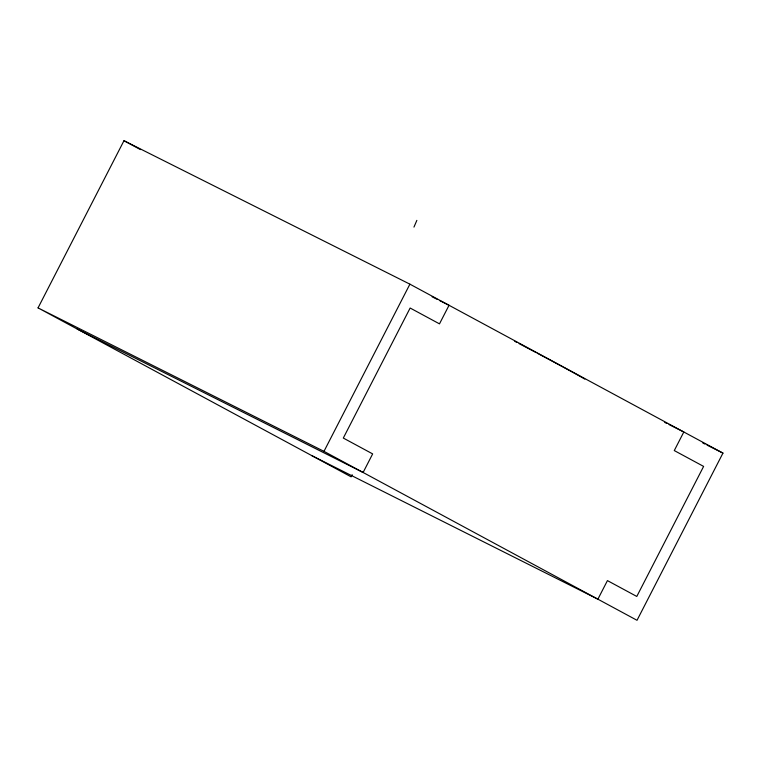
<?xml version="1.0" encoding="UTF-8"?>
<svg xmlns="http://www.w3.org/2000/svg" width="761" height="761" viewBox="0 0 761 761"><rect width="100%" height="100%" fill="white"/><g stroke="black" fill="none" stroke-linecap="round" stroke-linejoin="round"><path stroke-width="1.14" d="M413.955 227.101L416.857 220.376M38.05 307.891L123.976 140.699L409.903 284.167L722.95 453.109L637.024 620.301L323.977 451.359L38.05 307.891L351.097 476.833L352.172 474.731M323.977 451.359L409.903 284.167M432.096 296.78L437.385 299.434M439.506 300.5L449.038 305.285L439.487 323.863L410.141 308.024L343.306 438.06L372.652 453.898L363.111 472.476L77.184 329.009M664.762 422.431L666.874 423.487M668.995 424.552L683.816 431.991L674.275 450.569L703.621 466.407L636.786 596.453L607.44 580.605L597.889 599.183L311.962 455.715M702.831 443.016L704.943 444.082M707.064 445.137L722.95 453.109M123.976 140.699L140.452 149.584M514.778 341.337A188.937 2.635 27.2 0 1 516.928 342.469M519.05 343.591A188.937 2.635 27.2 0 1 536.048 352.562M537.218 353.19A188.937 2.635 27.2 0 1 563.016 366.992M563.872 367.458A188.937 2.635 27.2 0 1 581.261 377.056M581.975 377.466A188.937 2.635 27.2 0 1 584.809 379.111"/></g></svg>
